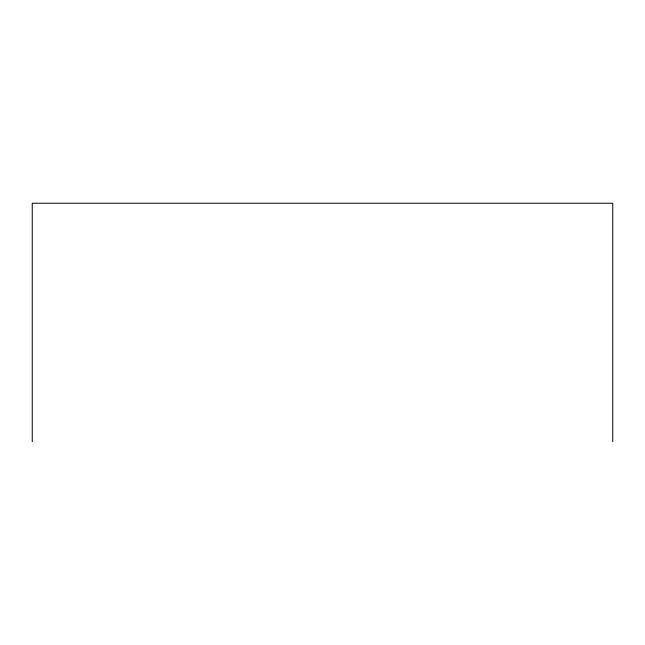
<?xml version="1.0" encoding="UTF-8"?>
<svg xmlns="http://www.w3.org/2000/svg" width="645" height="645" viewBox="0 0 645 645"><rect width="100%" height="100%" fill="white"/><g stroke="black" fill="none" stroke-linecap="round" stroke-linejoin="round"><path stroke-width="0.97" d="M612.75 441.76L612.75 203.24L32.25 203.24L32.25 441.76"/></g></svg>
